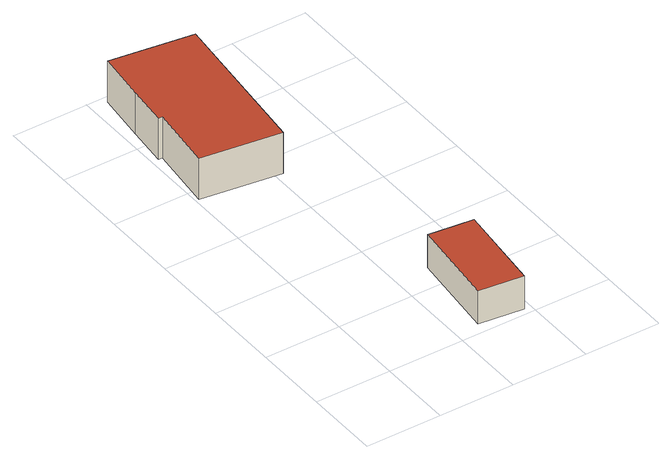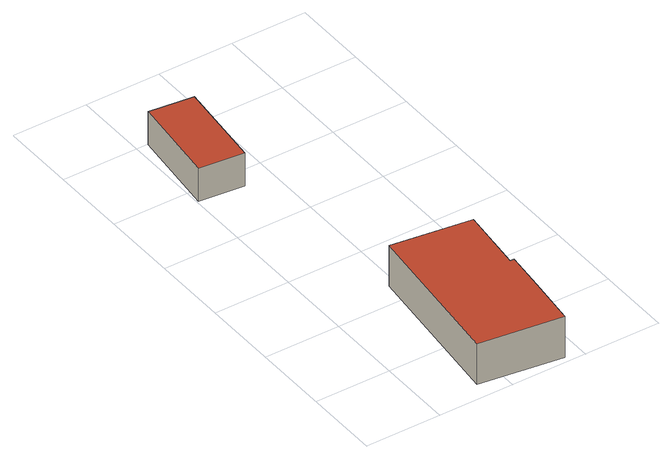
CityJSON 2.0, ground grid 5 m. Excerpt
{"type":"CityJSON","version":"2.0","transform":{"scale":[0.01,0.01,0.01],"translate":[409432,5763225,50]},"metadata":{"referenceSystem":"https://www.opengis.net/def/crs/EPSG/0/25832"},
"CityObjects":{
"building1":{"type":"Building","attributes":{"Gemeindeschluessel":"05515000","Geometrietyp2DReferenz":"3000","function":"31001_2460","roofType":"1000","measuredHeight":2.34},"geometry":[{"type":"Solid","lod":"2","boundaries":[[[[0,1,2,3]],[[4,5,1,0]],[[6,7,5,4]],[[3,2,7,6]],[[4,0,3,6]],[[1,5,7,2]]]],"semantics":{"surfaces":[{"type":"WallSurface"},{"type":"RoofSurface"},{"type":"GroundSurface"}],"values":[[0,0,0,0,1,2]]}}]},
"building2":{"type":"Building","attributes":{"Gemeindeschluessel":"05515000","Geometrietyp2DReferenz":"3000","function":"31001_2460","roofType":"1000","measuredHeight":2.9},"geometry":[{"type":"Solid","lod":"2","boundaries":[[[[8,9,10,11]],[[12,13,9,8]],[[14,15,13,12]],[[16,17,15,14]],[[18,19,17,16]],[[20,21,19,18]],[[11,10,21,20]],[[18,16,14,12,8,11,20]],[[9,13,15,17,19,21,10]]]],"semantics":{"surfaces":[{"type":"WallSurface"},{"type":"RoofSurface"},{"type":"GroundSurface"}],"values":[[0,0,0,0,0,0,0,1,2]]}}]}
},
"vertices":[
[708,647,329],[708,647,95],[645,53,95],[645,53,329],[1005,614,329],[1005,614,95],[939,19,329],[939,19,95],
[73,2354,365],[73,2354,75],[25,1921,75],[25,1921,365],[46,2357,365],[46,2357,75],[75,2623,365],[75,2623,75],[113,2959,365],[113,2959,75],[665,2883,365],[665,2883,75],[552,1850,365],[552,1850,75]
]}
